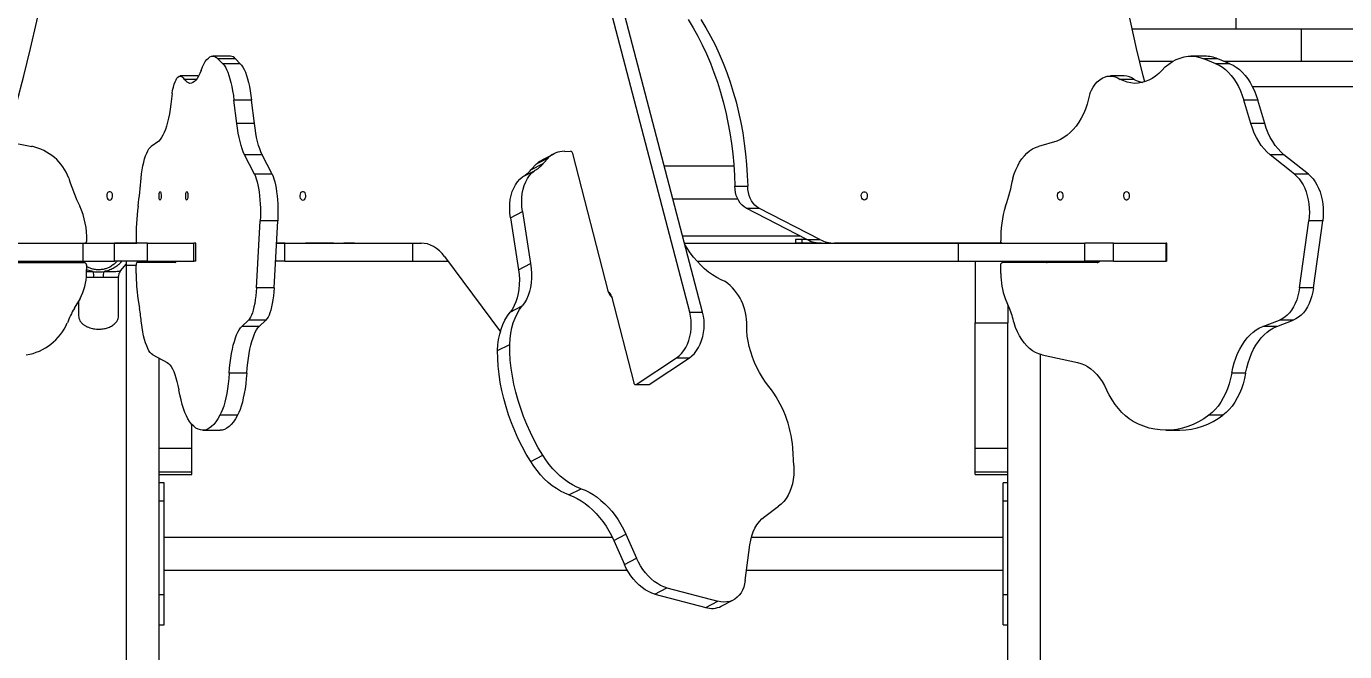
# Model space of a CAD drawing. Header units: millimetres. Extents: x -5718 to 5731, y -4937 to 4872.
# Drawn here: x 811 to 1898, y 732 to 1249 of the extents above; entities that cross this region are included whole.
import ezdxf

# ---------------------------------------------------------------- set-up
doc = ezdxf.new("R2010")
doc.units = ezdxf.units.MM
for name, color, linetype in [('DIKOM_ОБЪЕКТ', 7, 'Continuous'), ('DIKOM_РАЗМЕР_ЗОНА', 7, 'Continuous'), ('DIKOM_РАЗМЕР_ОБЪЕКТА', 7, 'Continuous')]:
    doc.layers.add(name, color=color, linetype=linetype)
doc.styles.add('style1', font='arial.ttf', dxfattribs={"width": 0.8})
doc.dimstyles.new('1-50', dxfattribs={"dimtxt": 300, "dimasz": 200, "dimexe": 100, "dimexo": 0, "dimgap": 100, "dimtad": 0, "dimdec": 0, "dimtxsty": 'style1', "dimcen": 0, "dimclrd": 7, "dimclre": 7, "dimadec": 1, "dimazin": 2, "dimtfac": 1, "dimtdec": 0, "dimtmove": 1, "dimatfit": 3, "dimfxl": 0, "dimlwd": 25, "dimlwe": 18, "dimarcsym": 0})

# ---------------------------------------------------------------- blocks, each defined once
blk = doc.blocks.new('*D16')
at = {"layer": 'Defpoints', "color": 0, "transparency": 16777216}
for p in [(3730.7, 1233.1), (-2946.4, -626.4), (-2946.4, -2812.5)]:
    blk.add_point(p, dxfattribs=at)
at = {"layer": 'DIKOM_РАЗМЕР_ОБЪЕКТА', "color": 7, "lineweight": 18, "transparency": 16777216}
for p, q in [((3730.7, 1233.1), (3730.7, -2912.5)), ((-2946.4, -626.4), (-2946.4, -2912.5))]:
    blk.add_line(p, q, dxfattribs=at)
at = {"layer": 'DIKOM_РАЗМЕР_ОБЪЕКТА', "color": 7, "lineweight": 25, "transparency": 16777216}
for p, q in [((-2746.4, -2812.5), (365.8, -2812.5)), ((3530.7, -2812.5), (1283.1, -2812.5))]:
    blk.add_line(p, q, dxfattribs=at)
at = {"layer": 'DIKOM_РАЗМЕР_ОБЪЕКТА', "color": 7, "transparency": 16777216}
for points in [[(-2746.4, -2779.2), (-2746.4, -2845.9), (-2946.4, -2812.5)], [(3530.7, -2779.2), (3530.7, -2845.9), (3730.7, -2812.5)]]:
    blk.add_solid(points, dxfattribs=at)
at = {"layer": 'DIKOM_РАЗМЕР_ОБЪЕКТА', "color": 0, "transparency": 16777216, "insert": (824.5, -2812.5), "char_height": 300, "attachment_point": 5, "style": 'style1'}
blk.add_mtext('6650', dxfattribs=at)
blk = doc.blocks.new('*D14')
at = {"layer": 'Defpoints', "color": 0, "transparency": 16777216}
for p in [(5730.7, 1374.7), (-4872.5, -1263.2), (-4872.5, -4740)]:
    blk.add_point(p, dxfattribs=at)
at = {"layer": 'DIKOM_РАЗМЕР_ЗОНА', "color": 7, "lineweight": 18, "transparency": 16777216}
for p, q in [((5730.7, 1374.7), (5730.7, -4840)), ((-4872.5, -1263.2), (-4872.5, -4840))]:
    blk.add_line(p, q, dxfattribs=at)
at = {"layer": 'DIKOM_РАЗМЕР_ЗОНА', "color": 7, "lineweight": 25, "transparency": 16777216}
for p, q in [((-4672.5, -4740), (259.6, -4740)), ((5530.7, -4740), (1339.3, -4740))]:
    blk.add_line(p, q, dxfattribs=at)
at = {"layer": 'DIKOM_РАЗМЕР_ЗОНА', "color": 7, "transparency": 16777216}
for points in [[(-4672.5, -4706.7), (-4672.5, -4773.3), (-4872.5, -4740)], [(5530.7, -4706.7), (5530.7, -4773.3), (5730.7, -4740)]]:
    blk.add_solid(points, dxfattribs=at)
at = {"layer": 'DIKOM_РАЗМЕР_ЗОНА', "color": 0, "transparency": 16777216, "insert": (799.5, -4740), "char_height": 300, "attachment_point": 5, "style": 'style1'}
blk.add_mtext('10600', dxfattribs=at)

msp = doc.modelspace()

# ---------------------------------------------------------------- linework, layer by layer
at = {"layer": 'DIKOM_ОБЪЕКТ', "color": 7, "linetype": 'Continuous', "lineweight": 15}
for p, q in [((1808.4, 1792.6), (1808.4, 1246.6)), ((1357.9, 1012.6), (1292.5, 1262.7)), ((1368.5, 1012.6), (1303.1, 1262.7)), ((1722.7, 1246.6), (1862.2, 1246.6)), ((1862.2, 1246.6), (1862.2, 1219.6)), ((1862.2, 1246.6), (2106.1, 1246.6)), ((979, 1223.9), (964.5, 1223.9)), ((972.8, 1217.7), (968.8, 1221.8)), ((983.3, 1221.8), (968.8, 1221.8)), ((987.2, 1217.7), (983.3, 1221.8)), ((1756.2, 1219.6), (1729.1, 1219.6)), ((1782.8, 1223.9), (1771.3, 1223.9)), ((1791.8, 1217.7), (1782, 1221.8)), ((1793.5, 1221.8), (1782, 1221.8)), ((1803.3, 1217.7), (1793.5, 1221.8)), ((1801.5, 1219.6), (1798.7, 1219.6)), ((1944.2, 1219.6), (1801.5, 1219.6)), ((1801.5, 1218.5), (1801.5, 1219.6)), ((952.2, 1207.6), (937.7, 1207.6)), ((952.2, 1207.6), (952.7, 1207.5)), ((987.2, 1217.7), (972.8, 1217.7)), ((1716.3, 1207.6), (1704.8, 1207.6)), ((1803.3, 1217.7), (1791.8, 1217.7)), ((951.1, 1204.8), (941, 1204.8)), ((1724.5, 1204.8), (1713, 1204.8)), ((1944.2, 1198.6), (1822.1, 1198.6)), ((984.3, 1168.4), (982, 1187.6)), ((996.5, 1187.6), (982, 1187.6)), ((998.8, 1168.4), (996.5, 1187.6)), ((1820.6, 1168.4), (1814.9, 1187.6)), ((1826.4, 1187.6), (1814.9, 1187.6)), ((1832.1, 1168.4), (1826.4, 1187.6)), ((998.8, 1168.4), (984.3, 1168.4)), ((1832.1, 1168.4), (1820.6, 1168.4)), ((792.9, 1153.9), (815.2, 1149.5)), ((919.9, 1153.9), (913.8, 1149.5)), ((1660.7, 1153.9), (1645.5, 1149.5)), ((998.9, 1126.5), (990.8, 1142.6)), ((1005.2, 1142.6), (990.8, 1142.6)), ((1013.4, 1126.5), (1005.2, 1142.6)), ((1245.7, 1143.1), (1235.8, 1138)), ((1254.5, 1145.3), (1259.6, 1145.4)), ((1291, 1029.1), (1261.5, 1143.5)), ((1856.7, 1126.5), (1836.5, 1142.6)), ((1848, 1142.6), (1836.5, 1142.6)), ((1868.2, 1126.5), (1848, 1142.6)), ((1226.9, 1130), (1236.9, 1135.2)), ((1231.4, 1135), (1226.9, 1130)), ((1231.4, 1135), (1241.4, 1140.1)), ((1241.4, 1140.1), (1236.9, 1135.2)), ((1394.3, 1133.1), (1337, 1133.1)), ((1013.4, 1126.5), (998.9, 1126.5)), ((1219.9, 1124.3), (1229.9, 1129.4)), ((1868.2, 1126.5), (1856.7, 1126.5)), ((1395.1, 1116.7), (1405.7, 1116.7)), ((1344.1, 1106.1), (1397.5, 1106.1)), ((1404.4, 1098.4), (1415, 1098.4)), ((1454.6, 1072.6), (1404.4, 1098.4)), ((1465.2, 1072.6), (1415, 1098.4)), ((1000.6, 1032.8), (1003.6, 1088.1)), ((1018.1, 1088.1), (1003.6, 1088.1)), ((1015.1, 1032.8), (1018.1, 1088.1)), ((1210, 1090.5), (1220, 1095.7)), ((1210, 1090.5), (1216.6, 1047.7)), ((1220, 1095.7), (1226.6, 1052.8)), ((1860.9, 1032.8), (1868.5, 1088.1)), ((1880, 1088.1), (1868.5, 1088.1)), ((1872.4, 1032.8), (1880, 1088.1)), ((777.4, 1069.6), (857.6, 1069.6)), ((857.6, 1054.6), (857.6, 1069.6)), ((857.6, 1069.6), (883.4, 1069.6)), ((858.8, 1069.6), (901.8, 1069.6)), ((881.3, 1069.6), (881.6, 1069.6)), ((883.4, 1054.6), (883.4, 1069.6)), ((910.8, 1069.6), (883.4, 1069.6)), ((910.8, 1054.6), (910.8, 1069.6)), ((910.8, 1069.6), (948.8, 1069.6)), ((948.8, 1054.6), (948.8, 1069.6)), ((950.5, 1069.6), (948.8, 1069.6)), ((950.5, 1054.6), (950.5, 1069.6)), ((1017.1, 1069.6), (1136.1, 1069.6)), ((1023.9, 1069.6), (1017.1, 1069.6)), ((1023.9, 1054.6), (1023.9, 1069.6)), ((1023.9, 1069.6), (1129.5, 1069.6)), ((1040.9, 1069.6), (1064.9, 1069.6)), ((1064.2, 1069.6), (1040.9, 1069.6)), ((1129.5, 1054.6), (1129.5, 1069.6)), ((1129.5, 1069.6), (1136.6, 1069.6)), ((1352, 1075.6), (1448.8, 1075.6)), ((1353.6, 1069.6), (1579.6, 1069.6)), ((1445, 1072.6), (1445, 1069.6)), ((1450.3, 1072.6), (1450.3, 1069.6)), ((1454.6, 1072.6), (1450.3, 1072.6)), ((1466.7, 1069.6), (1450.3, 1069.6)), ((1454.6, 1072.6), (1465.2, 1072.6)), ((1466.7, 1069.6), (1477.3, 1069.6)), ((1476.4, 1069.6), (1478.4, 1069.6)), ((1615.7, 1069.6), (1477.3, 1069.6)), ((1579.6, 1054.6), (1579.6, 1069.6)), ((1579.6, 1069.6), (1683.7, 1069.6)), ((1604.3, 1069.6), (1604.3, 1069.6)), ((1609.6, 1069.6), (1609.6, 1069.6)), ((1683.7, 1054.6), (1683.7, 1069.6)), ((1707.3, 1069.6), (1683.7, 1069.6)), ((1707.3, 1054.6), (1707.3, 1069.6)), ((1707.3, 1069.6), (1750.8, 1069.6)), ((1750.8, 1054.6), (1750.8, 1069.6)), ((1751.5, 1069.6), (1750.8, 1069.6)), ((1751.5, 1054.6), (1751.5, 1069.6)), ((1155.6, 1058.6), (1201.7, 996.5)), ((744.2, 1053.6), (858.6, 1053.6)), ((777.4, 1054.6), (857.6, 1054.6)), ((845.6, 1054.6), (846.4, 1053.6)), ((852.1, 1053.7), (851.5, 1054.6)), ((857.6, 1054.6), (883.4, 1054.6)), ((860.4, 1044.4), (860.5, 1051.6)), ((910.8, 1054.6), (883.4, 1054.6)), ((888.5, 1046.6), (893.3, 1052.5)), ((893.3, 1051.3), (893.3, 1054.6)), ((893.3, -312.4), (893.3, 1051.3)), ((893.3, 1051.3), (901.3, 1051.3)), ((901.4, 1044.4), (901.3, 1051.6)), ((933.4, 1053.6), (901.9, 1053.6)), ((910.8, 1054.6), (948.8, 1054.6)), ((920.3, 1054.6), (920.3, 1053.6)), ((950.5, 1054.6), (948.8, 1054.6)), ((1023.9, 1054.6), (1016.3, 1054.6)), ((1023.9, 1054.6), (1129.5, 1054.6)), ((1129.5, 1054.6), (1158.6, 1054.6)), ((1216.6, 1047.7), (1226.6, 1052.8)), ((1363.9, 1054.6), (1579.6, 1054.6)), ((1579.6, 1054.6), (1683.7, 1054.6)), ((1593.3, 1054.6), (1593.3, 1003.7)), ((1614.5, 1044.4), (1614.5, 1051.6)), ((1694, 1053.6), (1615.8, 1053.6)), ((1620.3, 1054.6), (1620.3, 1053.6)), ((1647.3, 1053.6), (1647.3, 1054.6)), ((1652.1, 1053.7), (1651.5, 1054.6)), ((1707.3, 1054.6), (1683.7, 1054.6)), ((1694.3, 1053.7), (1695, 1054.6)), ((1707.3, 1054.6), (1750.8, 1054.6)), ((1751.5, 1054.6), (1750.8, 1054.6)), ((855.2, 1023.9), (850.3, 1015.8)), ((902.8, 1023.9), (904.2, 1015.8)), ((1015.1, 1032.8), (1000.6, 1032.8)), ((1291.4, 1027.9), (1292.3, 1027.9)), ((1293.3, 1025.7), (1311.7, 954.2)), ((1293.5, 1025), (1293.4, 1024.9)), ((1618.1, 1023.9), (1621.4, 1015.8)), ((1872.4, 1032.8), (1860.9, 1032.8)), ((1209.7, 1012.6), (1219.7, 1017.8)), ((1357.9, 1012.6), (1368.5, 1012.6)), ((1620.3, 1018.5), (1620.3, 1003.7)), ((988.4, 1000.9), (993.9, 1006)), ((1002.9, 1000.9), (988.4, 1000.9)), ((1008.3, 1006), (993.9, 1006)), ((1002.9, 1000.9), (1008.3, 1006)), ((1593.3, 1003.7), (1620.3, 1003.7)), ((1593.3, 900.5), (1593.3, 1003.7)), ((1620.3, 1000.4), (1620.3, 1003.7)), ((1620.3, -312.4), (1620.3, 1003.7)), ((1830.6, 1000.9), (1844.2, 1006)), ((1842.1, 1000.9), (1830.6, 1000.9)), ((1842.1, 1000.9), (1855.7, 1006)), ((1855.7, 1006), (1844.2, 1006)), ((1199.4, 980.9), (1209.4, 986)), ((915, 977.4), (926.8, 971.1)), ((920.3, -312.4), (920.3, 974.6)), ((1313.7, 953), (1347, 975)), ((1324.3, 953), (1357.6, 975)), ((1347, 975), (1357.6, 975)), ((1647.3, -312.4), (1647.3, 977.7)), ((1648.5, 977.4), (1677.8, 971.1)), ((992.5, 962.3), (978, 962.3)), ((1816.4, 962.3), (1804.9, 962.3)), ((1313.1, 952.8), (1323.7, 952.8)), ((1313.7, 953), (1324.3, 953)), ((984.9, 927.5), (970.4, 927.5)), ((1797.6, 927.5), (1786.1, 927.5)), ((947.3, 900.5), (947.3, 919.8)), ((956.2, 915.1), (970.7, 915.1)), ((1750.7, 915.1), (1762.2, 915.1)), ((920.3, 900.5), (947.3, 900.5)), ((947.3, 880.9), (947.3, 900.5)), ((1226.7, 889.4), (1236.6, 894.5)), ((1443.7, 886.1), (1442.9, 900.5)), ((1593.3, 900.5), (1620.3, 900.5)), ((1593.3, 880.9), (1593.3, 900.5)), ((920.3, 880.9), (947.3, 880.9)), ((947.3, 878.6), (947.3, 880.9)), ((1593.3, 880.9), (1620.3, 880.9)), ((1593.3, 878.6), (1593.3, 880.9)), ((920.3, 878.6), (947.3, 878.6)), ((924.3, 871.8), (920.3, 871.8)), ((924.3, 857), (924.3, 871.8)), ((1593.3, 878.6), (1620.3, 878.6)), ((1620.3, 871.8), (1616.3, 871.8)), ((1616.3, 857), (1616.3, 871.8)), ((1258.3, 861.8), (1268.3, 866.9)), ((920.3, 857), (924.3, 857)), ((924.3, 779.7), (924.3, 857)), ((1419.8, 844), (1431.2, 852.4)), ((1616.3, 857), (1620.3, 857)), ((1616.3, 779.7), (1616.3, 857)), ((1294.1, 826.7), (924.3, 826.7)), ((1295.2, 824.2), (1305.2, 829.4)), ((1305.2, 829.4), (1314, 809.5)), ((1616.3, 826.7), (1408.7, 826.7)), ((1295.2, 824.2), (1304, 804.4)), ((1403.7, 791.2), (1407.5, 820.7)), ((1304, 804.4), (1314, 809.5)), ((924.3, 799.7), (1306.3, 799.7)), ((1404.8, 799.7), (1616.3, 799.7)), ((1329.2, 779.9), (1339.1, 785.1)), ((1339.1, 785.1), (1381, 774)), ((920.3, 779.7), (924.3, 779.7)), ((924.3, 754.5), (924.3, 779.7)), ((1329.2, 779.9), (1371.1, 768.9)), ((1371.1, 768.9), (1381, 774)), ((1383.9, 770), (1393.9, 775.1)), ((1616.3, 779.7), (1620.3, 779.7)), ((1616.3, 754.5), (1616.3, 779.7)), ((920.3, 754.5), (924.3, 754.5)), ((1616.3, 754.5), (1620.3, 754.5))]:
    msp.add_line(p, q, dxfattribs=at)
at = {"layer": 'DIKOM_ОБЪЕКТ', "color": 7, "linetype": 'Continuous', "lineweight": 15, "flags": 128}
for points in [[(794.4, 1153.6), (797.1, 1163.4), (803, 1185.6), (808.7, 1207.8), (814.1, 1230.2), (819.3, 1252.8), (824.3, 1275.4), (829, 1298.1), (833.5, 1320.9), (837.7, 1343.8), (841.7, 1366.8), (845.5, 1389.9), (849, 1413.1), (852.2, 1436.3), (855.3, 1459.6), (858, 1483), (860.5, 1506.4), (862.8, 1529.9), (864.8, 1553.4), (866.6, 1576.9), (868.1, 1600.5)], [(1733.2, 1202.8), (1731.9, 1207.8), (1726.5, 1230.2), (1721.3, 1252.8), (1716.3, 1275.4), (1711.6, 1298.1), (1707.1, 1320.9), (1702.9, 1343.8), (1698.9, 1366.8), (1695.2, 1389.9), (1691.6, 1413.1), (1688.4, 1436.3), (1685.4, 1459.6), (1682.6, 1483), (1680.1, 1506.4), (1677.8, 1529.9), (1675.8, 1553.4), (1674, 1576.9), (1672.5, 1600.5)], [(1356.6, 1254.2), (1360.6, 1247.4), (1364.5, 1240.4), (1368.2, 1233.2), (1371.6, 1225.8), (1374.9, 1218.2), (1377.9, 1210.4), (1380.7, 1202.5), (1383.2, 1194.3), (1385.5, 1186.1), (1387.6, 1177.7), (1389.4, 1169.2), (1391, 1160.6), (1392.3, 1151.9), (1393.4, 1143.2), (1394.2, 1134.4), (1394.8, 1125.5), (1395.1, 1116.7)], [(1367.1, 1254.2), (1371.2, 1247.4), (1375.1, 1240.4), (1378.8, 1233.2), (1382.2, 1225.8), (1385.5, 1218.2), (1388.5, 1210.4), (1391.3, 1202.5), (1393.8, 1194.3), (1396.1, 1186.1), (1398.2, 1177.7), (1400, 1169.2), (1401.6, 1160.6), (1402.9, 1151.9), (1404, 1143.2), (1404.8, 1134.4), (1405.4, 1125.5), (1405.7, 1116.7)], [(954.8, 1212.2), (955.9, 1215), (957.1, 1217.4), (958.3, 1219.4), (959.6, 1221.1), (960.9, 1222.4), (962.2, 1223.3), (963.5, 1223.8), (964.8, 1223.9), (966.2, 1223.6), (967.5, 1222.9), (968.8, 1221.8)], [(1747.3, 1212.2), (1750, 1215), (1753, 1217.4), (1756, 1219.4), (1759.1, 1221.1), (1762.3, 1222.4), (1765.6, 1223.3), (1768.9, 1223.8), (1772.2, 1223.9), (1775.5, 1223.6), (1778.7, 1222.9), (1782, 1221.8)], [(930.9, 1193), (931.4, 1195.8), (932, 1198.4), (932.7, 1200.7), (933.4, 1202.7), (934.2, 1204.3), (935, 1205.7), (935.8, 1206.7), (936.7, 1207.3), (937.6, 1207.5), (938.5, 1207.4), (939.3, 1206.9), (940.2, 1206), (941, 1204.8)], [(954.8, 1212.2), (953.8, 1209.7), (952.7, 1207.5), (951.6, 1205.6), (950.5, 1204.1), (949.3, 1202.9), (948.1, 1202.1), (946.9, 1201.6), (945.7, 1201.5), (944.5, 1201.8), (943.3, 1202.5), (942.2, 1203.5), (941, 1204.8)], [(972.8, 1217.7), (973.8, 1216.4), (974.9, 1214.8), (975.9, 1212.8), (976.9, 1210.6), (977.8, 1208.1), (978.7, 1205.2), (979.5, 1202.1), (980.3, 1198.8), (980.9, 1195.3), (981.5, 1191.5), (982, 1187.6)], [(987.2, 1217.7), (988.3, 1216.4), (989.4, 1214.8), (990.4, 1212.8), (991.4, 1210.6), (992.3, 1208.1), (993.2, 1205.2), (994, 1202.1), (994.7, 1198.8), (995.4, 1195.3), (996, 1191.5), (996.5, 1187.6)], [(1687.9, 1193), (1689.2, 1195.8), (1690.6, 1198.4), (1692.3, 1200.7), (1694, 1202.7), (1696, 1204.3), (1698, 1205.7), (1700.1, 1206.7), (1702.2, 1207.3), (1704.4, 1207.5), (1706.6, 1207.4), (1708.8, 1206.9), (1710.9, 1206), (1713, 1204.8)], [(1747.3, 1212.2), (1744.7, 1209.7), (1742.1, 1207.5), (1739.4, 1205.6), (1736.5, 1204.1), (1733.6, 1202.9), (1730.7, 1202.1), (1727.7, 1201.6), (1724.7, 1201.5), (1721.7, 1201.8), (1718.8, 1202.5), (1715.8, 1203.5), (1713, 1204.8)], [(1791.8, 1217.7), (1794.5, 1216.4), (1797.2, 1214.8), (1799.7, 1212.8), (1802.1, 1210.6), (1804.4, 1208.1), (1806.6, 1205.2), (1808.6, 1202.1), (1810.5, 1198.8), (1812.1, 1195.3), (1813.6, 1191.5), (1814.9, 1187.6)], [(1803.3, 1217.7), (1806, 1216.4), (1808.7, 1214.8), (1811.2, 1212.8), (1813.6, 1210.6), (1815.9, 1208.1), (1818.1, 1205.2), (1820.1, 1202.1), (1821.9, 1198.8), (1823.6, 1195.3), (1825.1, 1191.5), (1826.4, 1187.6)], [(930.9, 1193), (930.5, 1188.6), (930, 1184.4), (929.4, 1180.3), (928.8, 1176.4), (928, 1172.8), (927.2, 1169.4), (926.3, 1166.2), (925.4, 1163.3), (924.4, 1160.8), (923.3, 1158.6), (922.2, 1156.7), (921.1, 1155.1), (919.9, 1153.9)], [(1687.9, 1193), (1686.9, 1188.6), (1685.7, 1184.4), (1684.3, 1180.3), (1682.6, 1176.4), (1680.8, 1172.8), (1678.8, 1169.4), (1676.6, 1166.2), (1674.2, 1163.3), (1671.7, 1160.8), (1669.1, 1158.6), (1666.4, 1156.7), (1663.6, 1155.1), (1660.7, 1153.9)], [(990.8, 1142.6), (989.7, 1144.9), (988.8, 1147.4), (987.8, 1150.3), (987, 1153.5), (986.2, 1156.9), (985.5, 1160.5), (984.9, 1164.4), (984.3, 1168.4)], [(1005.2, 1142.6), (1004.2, 1144.9), (1003.2, 1147.4), (1002.3, 1150.3), (1001.5, 1153.5), (1000.7, 1156.9), (1000, 1160.5), (999.4, 1164.4), (998.8, 1168.4)], [(1836.5, 1142.6), (1834, 1144.9), (1831.6, 1147.4), (1829.3, 1150.3), (1827.2, 1153.5), (1825.3, 1156.9), (1823.5, 1160.5), (1822, 1164.4), (1820.6, 1168.4)], [(1848, 1142.6), (1845.5, 1144.9), (1843.1, 1147.4), (1840.8, 1150.3), (1838.7, 1153.5), (1836.7, 1156.9), (1835, 1160.5), (1833.4, 1164.4), (1832.1, 1168.4)], [(905.4, 1123.2), (905.8, 1126.8), (906.3, 1130.2), (906.9, 1133.4), (907.6, 1136.4), (908.3, 1139.2), (909.1, 1141.7), (910, 1143.9), (910.9, 1145.8), (911.8, 1147.3), (912.8, 1148.6), (913.8, 1149.5)], [(1624.5, 1123.2), (1625.6, 1126.8), (1626.9, 1130.2), (1628.4, 1133.4), (1630, 1136.4), (1631.9, 1139.2), (1633.9, 1141.7), (1636, 1143.9), (1638.2, 1145.8), (1640.6, 1147.3), (1643, 1148.6), (1645.5, 1149.5)], [(998.9, 1126.5), (999.7, 1124.7), (1000.4, 1122.6), (1001.1, 1120.3), (1001.7, 1117.7), (1002.3, 1114.9), (1002.7, 1111.9), (1003.1, 1108.7), (1003.4, 1105.4), (1003.6, 1102), (1003.8, 1098.5), (1003.8, 1095), (1003.8, 1091.5), (1003.6, 1088.1)], [(1013.4, 1126.5), (1014.2, 1124.7), (1014.9, 1122.6), (1015.6, 1120.3), (1016.2, 1117.7), (1016.8, 1114.9), (1017.2, 1111.9), (1017.6, 1108.7), (1017.9, 1105.4), (1018.1, 1102), (1018.3, 1098.5), (1018.3, 1095), (1018.2, 1091.5), (1018.1, 1088.1)], [(1210, 1090.5), (1209.5, 1094.4), (1209.4, 1098.3), (1209.5, 1102), (1209.8, 1105.5), (1210.5, 1108.9), (1211.4, 1112.1), (1212.7, 1115.1), (1214.1, 1117.8), (1215.8, 1120.3), (1217.8, 1122.5), (1219.9, 1124.3)], [(1220, 1095.7), (1219.5, 1099.6), (1219.3, 1103.4), (1219.4, 1107.1), (1219.8, 1110.7), (1220.5, 1114.1), (1221.4, 1117.3), (1222.6, 1120.2), (1224.1, 1123), (1225.8, 1125.4), (1227.7, 1127.6), (1229.9, 1129.4)], [(1856.7, 1126.5), (1858.7, 1124.7), (1860.5, 1122.6), (1862.2, 1120.3), (1863.8, 1117.7), (1865.1, 1114.9), (1866.3, 1111.9), (1867.2, 1108.7), (1868, 1105.4), (1868.5, 1102), (1868.9, 1098.5), (1869, 1095), (1868.8, 1091.5), (1868.5, 1088.1)], [(1868.2, 1126.5), (1870.2, 1124.7), (1872, 1122.6), (1873.7, 1120.3), (1875.2, 1117.7), (1876.6, 1114.9), (1877.8, 1111.9), (1878.7, 1108.7), (1879.5, 1105.4), (1880, 1102), (1880.4, 1098.5), (1880.4, 1095), (1880.3, 1091.5), (1880, 1088.1)], [(879.5, 1105.1), (880.3, 1105.3), (881, 1105.8), (881.5, 1106.7), (881.9, 1107.7), (881.9, 1108.9), (881.7, 1110), (881.3, 1111), (880.7, 1111.7), (879.9, 1112), (879.1, 1112), (878.3, 1111.7), (877.7, 1111), (877.2, 1110), (877, 1108.9), (877.1, 1107.7), (877.4, 1106.7), (878, 1105.8), (878.7, 1105.3), (879.5, 1105.1)], [(921.1, 1112.1), (921.4, 1111.9), (921.6, 1111.3), (921.8, 1110.5), (922, 1109.4), (922, 1108.3), (921.9, 1107.2), (921.7, 1106.2), (921.5, 1105.5), (921.2, 1105.1), (920.9, 1105.1), (920.6, 1105.5), (920.4, 1106.2), (920.2, 1107.2), (920.2, 1108.3), (920.2, 1109.4), (920.3, 1110.5), (920.5, 1111.3), (920.8, 1111.9), (921.1, 1112.1)], [(943.1, 1112.1), (943.4, 1111.9), (943.6, 1111.3), (943.8, 1110.5), (944, 1109.4), (944, 1108.3), (943.9, 1107.2), (943.7, 1106.2), (943.5, 1105.5), (943.2, 1105.1), (942.9, 1105.1), (942.6, 1105.5), (942.4, 1106.2), (942.2, 1107.2), (942.2, 1108.3), (942.2, 1109.4), (942.3, 1110.5), (942.5, 1111.3), (942.8, 1111.9), (943.1, 1112.1)], [(1038.8, 1105.1), (1039.6, 1105.3), (1040.3, 1105.8), (1040.8, 1106.7), (1041.2, 1107.7), (1041.2, 1108.9), (1041, 1110), (1040.6, 1111), (1040, 1111.7), (1039.2, 1112), (1038.4, 1112), (1037.6, 1111.7), (1036.9, 1111), (1036.5, 1110), (1036.3, 1108.9), (1036.4, 1107.7), (1036.7, 1106.7), (1037.3, 1105.8), (1038, 1105.3), (1038.8, 1105.1)], [(1404.4, 1098.4), (1402.7, 1099.5), (1401.1, 1100.9), (1399.6, 1102.5), (1398.3, 1104.5), (1397.2, 1106.6), (1396.3, 1108.9), (1395.7, 1111.4), (1395.3, 1114), (1395.1, 1116.7)], [(1415, 1098.4), (1413.3, 1099.5), (1411.7, 1100.9), (1410.2, 1102.5), (1408.9, 1104.5), (1407.8, 1106.6), (1406.9, 1108.9), (1406.3, 1111.4), (1405.9, 1114), (1405.7, 1116.7)], [(1501.9, 1105.1), (1501.1, 1105.3), (1500.3, 1105.8), (1499.8, 1106.7), (1499.5, 1107.7), (1499.4, 1108.9), (1499.6, 1110), (1500, 1111), (1500.7, 1111.7), (1501.4, 1112), (1502.3, 1112), (1503, 1111.7), (1503.7, 1111), (1504.1, 1110), (1504.3, 1108.9), (1504.3, 1107.7), (1503.9, 1106.7), (1503.4, 1105.8), (1502.7, 1105.3), (1501.9, 1105.1)], [(1663.5, 1112.1), (1664.2, 1111.9), (1664.9, 1111.3), (1665.4, 1110.5), (1665.7, 1109.4), (1665.7, 1108.3), (1665.5, 1107.2), (1665.1, 1106.2), (1664.6, 1105.5), (1663.9, 1105.1), (1663.1, 1105.1), (1662.4, 1105.5), (1661.8, 1106.2), (1661.4, 1107.2), (1661.2, 1108.3), (1661.3, 1109.4), (1661.6, 1110.5), (1662.1, 1111.3), (1662.8, 1111.9), (1663.5, 1112.1)], [(1718.1, 1112.1), (1718.9, 1111.9), (1719.5, 1111.3), (1720, 1110.5), (1720.3, 1109.4), (1720.4, 1108.3), (1720.2, 1107.2), (1719.8, 1106.2), (1719.2, 1105.5), (1718.5, 1105.1), (1717.8, 1105.1), (1717.1, 1105.5), (1716.5, 1106.2), (1716.1, 1107.2), (1715.9, 1108.3), (1715.9, 1109.4), (1716.2, 1110.5), (1716.7, 1111.3), (1717.4, 1111.9), (1718.1, 1112.1)], [(1064.9, 1069.6), (1066.8, 1069.6), (1069, 1069.6), (1071.3, 1069.6), (1073.8, 1069.6), (1076.3, 1069.6), (1078.9, 1069.6), (1081.4, 1069.6), (1083.9, 1069.6), (1086.2, 1069.6), (1088.4, 1069.6), (1090.3, 1069.6), (1092, 1069.6), (1093.4, 1069.6), (1094.5, 1069.6), (1095.2, 1069.6), (1095.3, 1069.6)], [(1073.8, 1069.6), (1074.8, 1069.6), (1076, 1069.6), (1077.2, 1069.6), (1078.5, 1069.6), (1079.6, 1069.6), (1080.4, 1069.6), (1081, 1069.6), (1081.3, 1069.6), (1081.2, 1069.6), (1080.8, 1069.6), (1080, 1069.6), (1079, 1069.6), (1077.8, 1069.6), (1076.6, 1069.6), (1075.4, 1069.6), (1074.3, 1069.6), (1073.4, 1069.6), (1072.8, 1069.6), (1072.5, 1069.6), (1072.6, 1069.6), (1073.1, 1069.6), (1073.8, 1069.6)], [(1155.6, 1058.6), (1153.6, 1061), (1151.4, 1063.2), (1149.1, 1065.1), (1146.6, 1066.7), (1144.1, 1068), (1141.5, 1068.9), (1138.8, 1069.4), (1136.1, 1069.6)], [(1387.1, 1038), (1383.7, 1039.4), (1380.2, 1041.2), (1376.8, 1043.3), (1373.4, 1045.7), (1370.2, 1048.4), (1367, 1051.4), (1363.9, 1054.6), (1361, 1058), (1358.3, 1061.7), (1355.7, 1065.5), (1353.9, 1068.5)], [(1450.3, 1072.6), (1448.6, 1072.6), (1447.2, 1072.6), (1446.1, 1072.6), (1445.4, 1072.6), (1445.1, 1072.6), (1445, 1072.6)], [(1450.3, 1069.6), (1448.6, 1069.6), (1447.2, 1069.6), (1446.1, 1069.6), (1445.4, 1069.6), (1445.1, 1069.6), (1445, 1069.6)], [(1615.7, 1069.6), (1615.5, 1069.6), (1615.2, 1069.7), (1615, 1069.9), (1614.8, 1070.1), (1614.6, 1070.4), (1614.5, 1070.8), (1614.4, 1071.1), (1614.4, 1071.5)], [(1216.6, 1047.7), (1217.1, 1043.6), (1217.4, 1039.5), (1217.3, 1035.5), (1217, 1031.7), (1216.5, 1028), (1215.6, 1024.5), (1214.5, 1021.2), (1213.2, 1018.1), (1211.6, 1015.2), (1209.7, 1012.6)], [(1226.6, 1052.8), (1227.1, 1048.7), (1227.4, 1044.6), (1227.3, 1040.6), (1227, 1036.8), (1226.5, 1033.1), (1225.6, 1029.6), (1224.5, 1026.3), (1223.2, 1023.2), (1221.6, 1020.4), (1219.7, 1017.8)], [(1614.5, 1051.6), (1614.5, 1052), (1614.6, 1052.3), (1614.7, 1052.7), (1614.8, 1053), (1615, 1053.2), (1615.3, 1053.4), (1615.5, 1053.5), (1615.8, 1053.6)], [(1000.6, 1032.8), (1000.3, 1029.3), (1000, 1026), (999.6, 1022.8), (999.1, 1019.8), (998.5, 1017), (997.9, 1014.4), (997.2, 1012.1), (996.4, 1010.1), (995.6, 1008.4), (994.7, 1007), (993.9, 1006)], [(1015.1, 1032.8), (1014.8, 1029.3), (1014.5, 1026), (1014.1, 1022.8), (1013.6, 1019.8), (1013, 1017), (1012.4, 1014.4), (1011.7, 1012.1), (1010.9, 1010.1), (1010.1, 1008.4), (1009.2, 1007), (1008.3, 1006)], [(1860.9, 1032.8), (1860.3, 1029.3), (1859.5, 1026), (1858.5, 1022.8), (1857.3, 1019.8), (1855.8, 1017), (1854.2, 1014.4), (1852.5, 1012.1), (1850.6, 1010.1), (1848.6, 1008.4), (1846.4, 1007), (1844.2, 1006)], [(1872.4, 1032.8), (1871.8, 1029.3), (1871, 1026), (1870, 1022.8), (1868.7, 1019.8), (1867.3, 1017), (1865.7, 1014.4), (1864, 1012.1), (1862.1, 1010.1), (1860, 1008.4), (1857.9, 1007), (1855.7, 1006)], [(1199.4, 980.9), (1199.7, 985.6), (1200.3, 990.1), (1201.2, 994.4), (1202.3, 998.6), (1203.8, 1002.5), (1205.5, 1006.1), (1207.5, 1009.5), (1209.7, 1012.6)], [(1209.4, 986), (1209.7, 990.7), (1210.3, 995.2), (1211.2, 999.6), (1212.3, 1003.7), (1213.8, 1007.6), (1215.5, 1011.3), (1217.5, 1014.7), (1219.7, 1017.8)], [(1347, 975), (1349.1, 976.6), (1351.1, 978.6), (1352.9, 980.9), (1354.6, 983.4), (1356, 986.2), (1357.2, 989.2), (1358.1, 992.4), (1358.7, 995.7), (1359.1, 999.1), (1359.2, 1002.5), (1359.1, 1005.9), (1358.6, 1009.3), (1357.9, 1012.6)], [(1357.6, 975), (1359.7, 976.6), (1361.7, 978.6), (1363.5, 980.9), (1365.2, 983.4), (1366.6, 986.2), (1367.7, 989.2), (1368.7, 992.4), (1369.3, 995.7), (1369.7, 999.1), (1369.8, 1002.5), (1369.7, 1005.9), (1369.2, 1009.3), (1368.5, 1012.6)], [(915, 977.4), (914, 978.1), (912.9, 979.3), (911.9, 980.8), (910.9, 982.6), (910, 984.8), (909.1, 987.3), (908.3, 990.1), (907.5, 993.2), (906.8, 996.5), (906.2, 1000), (905.7, 1003.8)], [(978, 962.3), (978.4, 966.6), (978.8, 970.7), (979.4, 974.7), (980, 978.5), (980.7, 982.1), (981.4, 985.4), (982.3, 988.5), (983.2, 991.4), (984.1, 993.9), (985.1, 996.1), (986.2, 998.1), (987.3, 999.6), (988.4, 1000.9)], [(992.5, 962.3), (992.9, 966.6), (993.3, 970.7), (993.9, 974.7), (994.5, 978.5), (995.2, 982.1), (995.9, 985.4), (996.8, 988.5), (997.7, 991.4), (998.6, 993.9), (999.6, 996.1), (1000.7, 998.1), (1001.8, 999.6), (1002.9, 1000.9)], [(1423, 951.2), (1420.3, 954.9), (1417.8, 958.8), (1415.4, 962.8), (1413.3, 966.9), (1411.3, 971.2), (1409.7, 975.5), (1408.2, 979.8), (1407, 984.2), (1406.1, 988.6), (1405.4, 992.9), (1405, 997.2), (1404.9, 1001.4)], [(1648.5, 977.4), (1645.8, 978.1), (1643.2, 979.3), (1640.6, 980.8), (1638.2, 982.6), (1635.9, 984.8), (1633.7, 987.3), (1631.7, 990.1), (1629.8, 993.2), (1628.1, 996.5), (1626.6, 1000), (1625.4, 1003.8)], [(1804.9, 962.3), (1805.8, 966.6), (1806.9, 970.7), (1808.3, 974.7), (1809.8, 978.5), (1811.5, 982.1), (1813.4, 985.4), (1815.5, 988.5), (1817.7, 991.4), (1820.1, 993.9), (1822.6, 996.1), (1825.2, 998.1), (1827.9, 999.6), (1830.6, 1000.9)], [(1816.4, 962.3), (1817.3, 966.6), (1818.4, 970.7), (1819.8, 974.7), (1821.3, 978.5), (1823, 982.1), (1824.9, 985.4), (1827, 988.5), (1829.2, 991.4), (1831.6, 993.9), (1834.1, 996.1), (1836.7, 998.1), (1839.3, 999.6), (1842.1, 1000.9)], [(1226.7, 889.4), (1223, 895.5), (1219.6, 901.8), (1216.5, 908.2), (1213.6, 914.7), (1210.9, 921.3), (1208.5, 928), (1206.4, 934.6), (1204.5, 941.4), (1202.9, 948.1), (1201.6, 954.7), (1200.6, 961.4), (1199.9, 968), (1199.5, 974.5), (1199.4, 980.9)], [(1236.6, 894.5), (1233, 900.6), (1229.6, 906.9), (1226.5, 913.3), (1223.5, 919.8), (1220.9, 926.4), (1218.5, 933.1), (1216.3, 939.8), (1214.5, 946.5), (1212.9, 953.2), (1211.6, 959.9), (1210.6, 966.5), (1209.9, 973.1), (1209.5, 979.6), (1209.4, 986)], [(926.8, 971.1), (928, 970.3), (929.1, 969.2), (930.2, 967.7), (931.2, 965.9), (932.3, 963.7), (933.2, 961.2), (934.1, 958.5), (935, 955.4), (935.8, 952.1), (936.5, 948.6)], [(1677.8, 971.1), (1680.6, 970.3), (1683.4, 969.2), (1686.1, 967.7), (1688.7, 965.9), (1691.3, 963.7), (1693.7, 961.2), (1695.9, 958.5), (1698, 955.4), (1700, 952.1), (1701.7, 948.6)], [(978, 962.3), (977.7, 957.9), (977.2, 953.6), (976.6, 949.4), (976, 945.5), (975.2, 941.8), (974.4, 938.3), (973.5, 935.1), (972.5, 932.3), (971.5, 929.7), (970.4, 927.5)], [(992.5, 962.3), (992.1, 957.9), (991.7, 953.6), (991.1, 949.4), (990.4, 945.5), (989.7, 941.8), (988.9, 938.3), (988, 935.1), (987, 932.3), (986, 929.7), (984.9, 927.5)], [(1804.9, 962.3), (1804, 957.9), (1802.8, 953.6), (1801.4, 949.4), (1799.8, 945.5), (1797.9, 941.8), (1795.9, 938.3), (1793.7, 935.1), (1791.3, 932.3), (1788.7, 929.7), (1786.1, 927.5)], [(1816.4, 962.3), (1815.5, 957.9), (1814.3, 953.6), (1812.9, 949.4), (1811.3, 945.5), (1809.4, 941.8), (1807.4, 938.3), (1805.2, 935.1), (1802.8, 932.3), (1800.2, 929.7), (1797.6, 927.5)], [(945.2, 922.3), (943.9, 924.5), (942.7, 927), (941.5, 929.8), (940.4, 933), (939.3, 936.5), (938.3, 940.2), (937.3, 944.3), (936.5, 948.6)], [(1311.7, 954.2), (1311.9, 953.8), (1312, 953.5), (1312.3, 953.2), (1312.5, 953), (1312.8, 952.9), (1313.1, 952.8), (1313.4, 952.9), (1313.7, 953)], [(1723.5, 922.3), (1720.3, 924.5), (1717.2, 927), (1714.2, 929.8), (1711.4, 933), (1708.7, 936.5), (1706.2, 940.2), (1703.9, 944.3), (1701.7, 948.6)], [(970.4, 927.5), (968.7, 924.7), (967, 922.1), (965.3, 920), (963.5, 918.3), (961.6, 916.9), (959.8, 915.9), (958, 915.3), (956.1, 915.1), (954.3, 915.4), (952.4, 916), (950.6, 917), (948.8, 918.4), (947, 920.1), (945.2, 922.3)], [(984.9, 927.5), (983.2, 924.7), (981.5, 922.1), (979.7, 920), (977.9, 918.3), (976.1, 916.9), (974.3, 915.9), (972.5, 915.3), (970.7, 915.1)], [(1786.1, 927.5), (1781.9, 924.7), (1777.6, 922.1), (1773.2, 920), (1768.7, 918.3), (1764.2, 916.9), (1759.7, 915.9), (1755.1, 915.3), (1750.5, 915.1), (1745.9, 915.4), (1741.4, 916), (1736.8, 917), (1732.3, 918.4), (1727.9, 920.1), (1723.5, 922.3)], [(1268.3, 866.9), (1264.8, 868.3), (1261.3, 870), (1257.9, 872.1), (1254.5, 874.5), (1251.1, 877.2), (1247.9, 880.2), (1244.9, 883.4), (1241.9, 886.9), (1239.2, 890.6), (1236.6, 894.5)], [(1258.3, 861.8), (1254.8, 863.2), (1251.3, 864.9), (1247.9, 867), (1244.5, 869.3), (1241.2, 872), (1237.9, 875), (1234.9, 878.3), (1232, 881.8), (1229.2, 885.5), (1226.7, 889.4)], [(1443.7, 886.1), (1443.8, 882.1), (1443.7, 878.3), (1443.3, 874.6), (1442.6, 871), (1441.6, 867.7), (1440.5, 864.5), (1439, 861.6), (1437.4, 858.9), (1435.5, 856.4), (1433.4, 854.2), (1431.2, 852.4)], [(1258.3, 861.8), (1261.7, 860.5), (1265, 858.9), (1268.3, 856.9), (1271.6, 854.7), (1274.7, 852.2), (1277.8, 849.4), (1280.8, 846.4), (1283.6, 843.1), (1286.3, 839.7), (1288.9, 836), (1291.2, 832.2), (1293.3, 828.3), (1295.2, 824.2)], [(1268.3, 866.9), (1271.6, 865.6), (1275, 864), (1278.3, 862.1), (1281.5, 859.8), (1284.7, 857.3), (1287.8, 854.5), (1290.8, 851.5), (1293.6, 848.3), (1296.3, 844.8), (1298.8, 841.1), (1301.2, 837.3), (1303.3, 833.4), (1305.2, 829.4)], [(1407.5, 820.7), (1408.2, 824.5), (1409.1, 828), (1410.2, 831.3), (1411.7, 834.4), (1413.3, 837.2), (1415.3, 839.8), (1417.4, 842), (1419.8, 844)], [(1339.1, 785.1), (1336.5, 785.9), (1333.8, 787.1), (1331.2, 788.6), (1328.6, 790.4), (1326.1, 792.5), (1323.6, 794.9), (1321.4, 797.4), (1319.2, 800.2), (1317.3, 803.2), (1315.5, 806.3), (1314, 809.5)], [(1329.2, 779.9), (1326.5, 780.8), (1323.8, 782), (1321.2, 783.5), (1318.6, 785.3), (1316.1, 787.4), (1313.7, 789.7), (1311.4, 792.3), (1309.2, 795.1), (1307.3, 798), (1305.5, 801.1), (1304, 804.4)], [(1403.7, 791.2), (1403.2, 788.3), (1402.5, 785.7), (1401.5, 783.2), (1400.2, 780.9), (1398.7, 779), (1397.1, 777.3), (1395.2, 775.8), (1393.1, 774.7), (1390.9, 773.9), (1388.6, 773.5), (1386.1, 773.3), (1383.6, 773.5), (1381, 774)]]:
    msp.add_lwpolyline(points, dxfattribs=at)
at = {"layer": 'DIKOM_ОБЪЕКТ', "color": 7, "linetype": 'Continuous', "lineweight": 15}
for centre, radius, start, end in [((978.7, 1217.9), 6, 39.8978, 87.1684), ((1782.7, 1195.8), 28.1, 67.4818, 89.847), ((1716.1, 1193.4), 14.2, 53.7763, 89.2043), ((1737.6, 1228.8), 27.4, 241.3311, 256.4883), ((806.3, 1108.2), 42.3, 20.8261, 77.8869), ((1254.7, 1125.7), 19.7, 90.6016, 132.702), ((1259.2, 1143.1), 2.32, 10.2515, 80.5434), ((1215.7, 1154), 28.4, 300.0538, 318.4011), ((1244.7, 1120.7), 19.4, 117.2712, 132.8818), ((964.2, 1156), 122.8, 195.5094, 207.0666), ((540.5, 1150.7), 365.9, 352.0596, 355.6895), ((1205.7, 1148.9), 28.4, 300.0538, 318.4006), ((1466.5, 1153), 160.8, 340.8219, 349.3296), ((797.9, 1073.8), 62.7, 357.862, 24.8032), ((1113.6, 1074.2), 212.3, 172.9663, 180.7147), ((1702.5, 1074), 88.1, 162.7513, 181.6368), ((858.6, 1071.5), 1.94, 271.7449, 359.6082), ((903.5, 1071.1), 2.27, 169.0162, 221.0964), ((1466.9, 1096), 26.4, 242.3431, 269.6849), ((1477.5, 1096), 26.4, 242.3432, 269.6848), ((852.4, 1055.9), 2.24, 261.4426, 325.0501), ((814.9, 1045.1), 45.5, 332.2937, 359.1672), ((858.5, 1051.6), 1.94, 357.9314, 88.1494), ((846.9, 1040.6), 19.7, 1.8004, 16.1249), ((893.7, 1040.6), 19.8, 163.9133, 178.215), ((903.7, 1052), 2.38, 139.7216, 191.4279), ((1050.5, 1044.6), 149.2, 180.058, 187.9563), ((933, 1054.8), 1.28, 288.3494, 350.3626), ((1677.3, 1044.8), 62.8, 180.3354, 199.403), ((1652.4, 1055.9), 2.24, 261.4416, 325.051), ((1693.9, 1056.6), 2.99, 271.9537, 318.3053), ((1362.1, 1003.2), 42.8, 357.4865, 54.2319), ((1288, 1024.6), 5.4, 11.1174, 57.0308), ((1299.4, 1031.2), 8.66, 194.3164, 227.6564), ((904.4, 982.6), 63.4, 148.5132, 160.5475), ((733.2, 987.2), 173.3, 5.4714, 9.4768), ((1548.3, 985.3), 79.3, 13.4785, 22.6157), ((803.6, 1021.3), 44.5, 279.2039, 336.7807), ((1323.6, 953.9), 1.07, 270.3123, 304.4854), ((1349.5, 893.3), 93.7, 4.4252, 38.2297), ((1761.2, 974.6), 59.5, 270.9361, 307.6887), ((1376.1, 785.9), 17.8, 253.3676, 295.9313)]:
    msp.add_arc(centre, radius, start, end, dxfattribs=at)
for points, knots in [([(856.2, 1053.6), (855.9, 1053.9), (855.5, 1054.2), (855.3, 1054.5), (855.3, 1054.6)], [0, 0, 0, 0, 0.874694, 1, 1, 1, 1]), ([(885.4, 1054.6), (885.2, 1054.4), (884.7, 1053.8), (883.7, 1052.8), (882.5, 1051.8), (881.1, 1050.8), (879.7, 1049.9), (878.3, 1049.3), (876.5, 1048.5), (874.1, 1047.9), (870.9, 1047.5), (868.2, 1047.6), (866.2, 1048), (864.7, 1048.4), (863.3, 1048.8), (862, 1049.4), (861, 1049.9), (860.6, 1050.2), (860.4, 1050.2)], [0, 0, 0, 0, 0.04212, 0.114608, 0.187022, 0.253208, 0.319177, 0.372142, 0.422205, 0.52492, 0.627169, 0.730055, 0.780777, 0.832909, 0.883141, 0.935897, 0.985515, 1, 1, 1, 1]), ([(865.9, 1046.1), (865.1, 1046.3), (863.5, 1046.6), (861.6, 1047.2), (860.7, 1047.6), (860.4, 1047.8)], [0, 0, 0, 0, 0.413503, 0.825405, 1, 1, 1, 1]), ([(860.4, 1046.2), (860.4, 1046.2), (861.2, 1046.2), (863.1, 1046.1), (864.9, 1046.1), (865.9, 1046.1)], [0, 0, 0, 0, 0.004634, 0.486121, 1, 1, 1, 1]), ([(865.9, 1046.1), (867.3, 1046), (870.3, 1045.7), (873.3, 1046), (874.8, 1046.1)], [0, 0, 0, 0, 0.500035, 1, 1, 1, 1]), ([(889.2, 1054.6), (889.2, 1054.5), (888.9, 1053.9), (887.6, 1052.5), (885.4, 1050.6), (882.4, 1048.7), (878.9, 1047), (876.1, 1046.4), (874.8, 1046.1)], [0, 0, 0, 0, 0.014725, 0.208937, 0.404608, 0.600739, 0.799967, 1, 1, 1, 1]), ([(874.8, 1046.1), (876, 1046.1), (878.4, 1046.1), (881.7, 1046.2), (884.5, 1046.3), (886.7, 1046.4), (888, 1046.5), (888.5, 1046.6), (888.4, 1046.6), (888.4, 1046.6)], [0, 0, 0, 0, 0.188408, 0.370825, 0.542284, 0.7, 0.841939, 0.970853, 1, 1, 1, 1]), ([(886.8, 1041.8), (886.9, 1042.6), (887, 1044.4), (888, 1045.8), (888.5, 1046.6)], [0, 0, 0, 0, 0.444644, 1, 1, 1, 1]), ([(1656.2, 1053.6), (1655.9, 1053.9), (1655.5, 1054.2), (1655.3, 1054.5), (1655.3, 1054.6)], [0, 0, 0, 0, 0.874696, 1, 1, 1, 1]), ([(1685.4, 1054.6), (1685.2, 1054.4), (1684.9, 1054), (1684.6, 1053.7), (1684.5, 1053.6)], [0, 0, 0, 0, 0.646021, 1, 1, 1, 1]), ([(1689.2, 1054.6), (1689.2, 1054.5), (1689, 1054.2), (1688.7, 1053.9), (1688.4, 1053.6)], [0, 0, 0, 0, 0.14273, 1, 1, 1, 1]), ([(866.6, 1041.3), (865.7, 1041.3), (863.9, 1041.3), (861.7, 1041.3), (860.5, 1041.3), (860.2, 1041.3)], [0, 0, 0, 0, 0.413024, 0.811211, 1, 1, 1, 1]), ([(874, 1041.3), (872.8, 1041.3), (870.3, 1041.3), (867.9, 1041.3), (866.6, 1041.3)], [0, 0, 0, 0, 0.500005, 1, 1, 1, 1]), ([(886.8, 1041.8), (886.8, 1041.8), (886.7, 1041.6), (886, 1041.4), (885, 1041.3), (883.5, 1041.3), (881.6, 1041.3), (879.3, 1041.3), (876.8, 1041.3), (874.9, 1041.3), (874, 1041.3)], [0, 0, 0, 0, 0.09911, 0.202981, 0.314539, 0.435023, 0.565313, 0.704016, 0.849641, 1, 1, 1, 1]), ([(886.8, 1009.6), (886.8, 1009.7), (886.8, 1009.8), (886.8, 1011), (886.8, 1012.6), (886.8, 1014.5), (886.8, 1016.6), (886.8, 1018.8), (886.8, 1020.9), (886.8, 1022.9), (886.8, 1024.7), (886.8, 1026.5), (886.8, 1028.5), (886.8, 1031.3), (886.8, 1035.2), (886.8, 1038.9), (886.8, 1041.4), (886.8, 1041.9)], [0, 0, 0, 0, 0.116679, 0.223966, 0.321015, 0.407638, 0.484012, 0.550593, 0.608046, 0.657026, 0.698163, 0.732285, 0.77054, 0.81813, 0.893529, 0.979036, 1, 1, 1, 1]), ([(853.8, 1021.6), (853.8, 1021.5), (853.8, 1020.5), (853.8, 1018.8), (853.8, 1016.6), (853.8, 1014.5), (853.8, 1012.6), (853.8, 1011), (853.8, 1009.8), (853.8, 1009.7), (853.8, 1009.6)], [0, 0, 0, 0, 0.022496, 0.114858, 0.221895, 0.344676, 0.483932, 0.639949, 0.812425, 1, 1, 1, 1]), ([(853.8, 1009.6), (853.9, 1008.9), (854, 1007.5), (854.9, 1005.4), (856.4, 1003.5), (858.4, 1001.9), (860.7, 1000.6), (862.9, 999.7), (865.2, 999.1), (867.5, 998.7), (870.2, 998.5), (873.4, 998.7), (876.9, 999.4), (880.2, 1000.6), (883.1, 1002.5), (885.3, 1004.7), (886.6, 1007.2), (886.7, 1008.8), (886.8, 1009.6)], [0, 0, 0, 0, 0.046332, 0.097377, 0.153412, 0.213134, 0.273557, 0.33083, 0.381338, 0.431581, 0.494435, 0.568712, 0.650822, 0.735002, 0.81489, 0.885973, 0.947135, 1, 1, 1, 1])]:
    msp.add_open_spline(points, degree=3, knots=knots, dxfattribs=at)

# ---------------------------------------------------------------- dimensions: what is measured, and where the dimension line sits
at = {"layer": 'DIKOM_РАЗМЕР_ЗОНА'}
dim = msp.add_linear_dim(base=(-4872.5, -4740), p1=(5730.7, 1374.7), p2=(-4872.5, -1263.2), text='10600', dimstyle='1-50', override={"dimscale": 1, "dimtix": 0, "dimtofl": 1, "dimtmove": 1, "dimatfit": 3}, dxfattribs=at)
dim.commit()
dim.dimension.update_dxf_attribs({"geometry": '*D14', "text_midpoint": (799.5, -4740), "dimtype": 160})
at = {"layer": 'DIKOM_РАЗМЕР_ОБЪЕКТА'}
dim = msp.add_linear_dim(base=(-2946.4, -2812.5), p1=(3730.7, 1233.1), p2=(-2946.4, -626.4), text='6650', dimstyle='1-50', override={"dimscale": 1, "dimtix": 0, "dimtofl": 1, "dimtmove": 1, "dimatfit": 3}, dxfattribs=at)
dim.commit()
dim.dimension.update_dxf_attribs({"geometry": '*D16', "text_midpoint": (824.5, -2812.5), "dimtype": 160})

doc.saveas('drawing.dxf')
